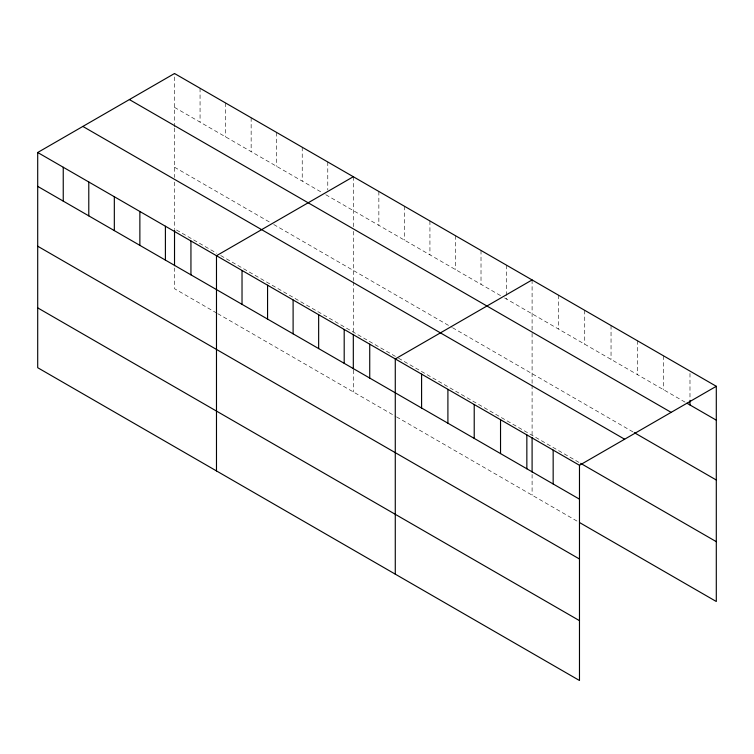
<?xml version="1.0" encoding="UTF-8"?>
<svg xmlns="http://www.w3.org/2000/svg" width="754" height="754" viewBox="0 0 754 754"><rect width="100%" height="100%" fill="white"/><g stroke="black" fill="none" stroke-linecap="round" stroke-linejoin="round"><path stroke-width="0.57" stroke-dasharray="3.77 2.83" d="M174.523 128.095L174.523 177.492M174.523 126.945L174.523 73.506M174.523 107.379L321.873 192.449M325.803 194.72L500.665 295.672M504.596 297.943L685.933 402.636M174.523 167.218L269.809 222.232M273.74 224.504L451.542 327.151M452.532 327.726L633.303 432.089M176.493 230.008L216.766 253.259M220.696 255.531L397.518 357.613M398.498 358.178L579.666 462.777M216.766 313.099L174.523 288.716L174.523 268M217.746 313.664L395.548 416.321M396.538 416.887L577.639 521.448M689.985 373.437L689.985 399.139M663.671 355.907L663.671 389.78M637.356 340.714L637.356 374.587M611.042 325.521L611.042 359.394M584.727 310.328L584.727 344.201M558.412 295.134L558.412 329.017M532.098 279.941L532.098 332.231M532.098 333.381L532.098 383.937M532.098 385.077L532.098 435.312M532.098 474.436L532.098 495.152M506.556 265.201L506.556 299.074M481.014 250.451L481.014 284.324M455.473 235.71L455.473 269.583M429.931 220.96L429.931 254.833M404.389 206.21L404.389 240.092M378.857 191.469L378.857 225.342M353.315 176.719L353.315 226.709M353.315 231.318L353.315 280.714M353.315 281.855L353.315 332.09M353.315 370.073L353.315 391.929M327.773 161.978L327.773 190.008M302.231 147.228L302.231 181.111M276.69 132.487L276.69 166.361M251.148 117.737L251.148 151.62M225.606 102.996L225.606 136.87M200.064 88.246L200.064 122.12M174.523 182.063L174.523 228.877"/><path stroke-width="1.13" d="M37.7 152.496L579.477 465.284L579.477 680.494L37.7 367.707L37.7 152.496L174.523 73.506L716.3 386.293L716.3 601.504L579.666 522.616M353.315 176.719L216.483 255.719L216.483 470.93M532.098 279.941L395.275 358.942L395.275 574.152M579.477 465.284L716.3 386.293M686.951 403.22L716.3 420.166M129.377 99.566L671.145 412.363M634.321 432.673L716.3 480.006M82.855 126.427L624.623 439.214M580.674 463.361L716.3 541.664M37.7 186.37L579.477 499.167M37.7 246.219L579.477 559.006M37.7 307.868L579.477 620.655M689.985 400.308L689.985 404.973M553.163 450.091L553.163 483.974M532.098 437.612L532.098 472.136M526.848 434.898L526.848 468.781M500.533 419.705L500.533 453.588M474.219 404.521L474.219 438.394M447.904 389.328L447.904 423.201M421.59 374.135L421.59 408.008M369.733 344.192L369.733 378.074M353.315 334.399L353.315 368.913M344.192 329.451L344.192 363.324M318.65 314.701L318.65 348.574M293.108 299.96L293.108 333.834M267.566 285.21L267.566 319.083M242.025 270.46L242.025 304.343M190.941 240.969L190.941 274.852M174.523 230.027L174.523 265.7M165.399 226.228L165.399 260.102M139.867 211.478L139.867 245.361M114.325 196.737L114.325 230.611M88.784 181.987L88.784 215.87M63.242 167.247L63.242 201.12"/></g></svg>
